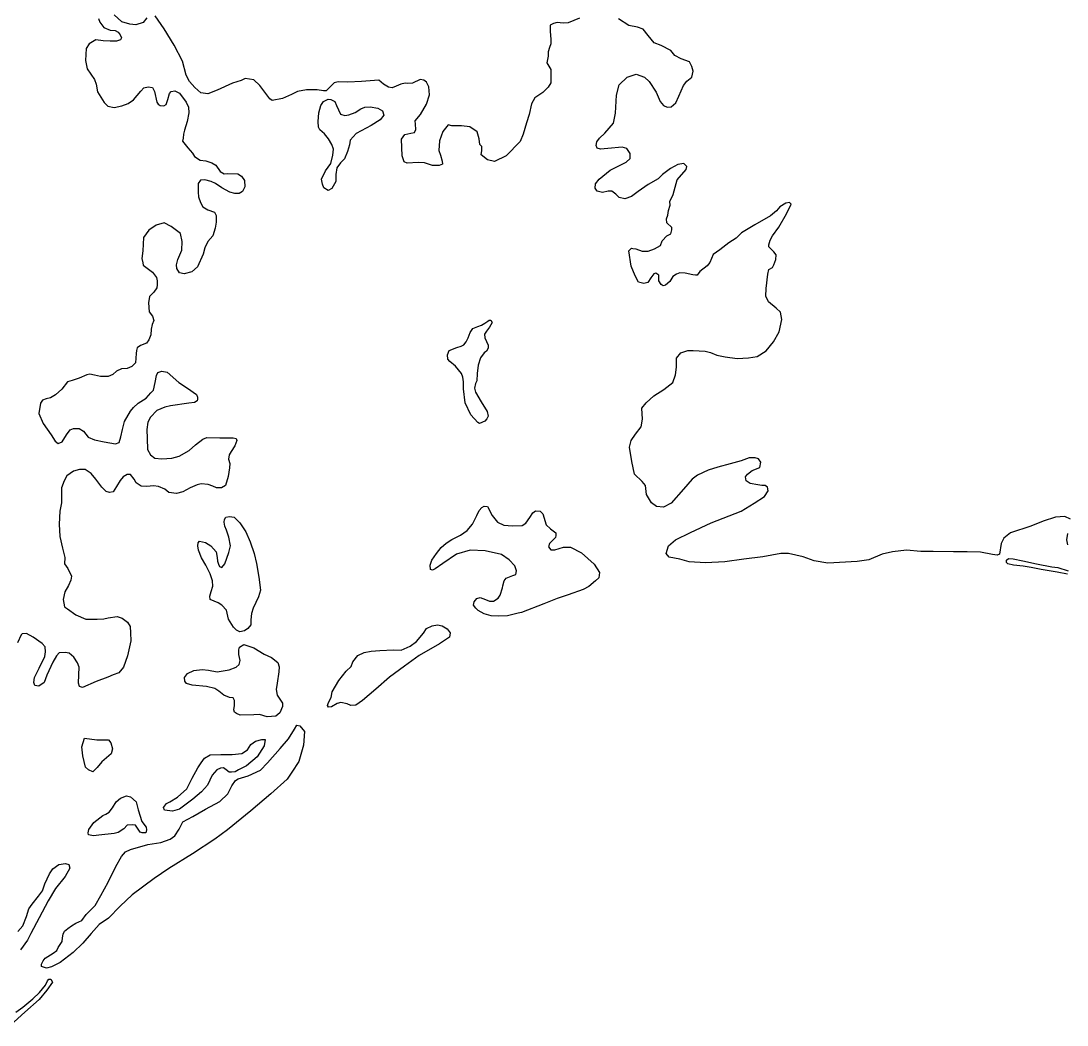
# Model space of a CAD drawing. Header units: inches. Extents: x 288635 to 1232953, y 676945 to 1655780.
# Drawn here: x 576792 to 611529, y 696901 to 730248 of the extents above; entities that cross this region are included whole.
import ezdxf

# ---------------------------------------------------------------- set-up
doc = ezdxf.new("R2010")
doc.units = ezdxf.units.IN
doc.header["$MEASUREMENT"] = 0

msp = doc.modelspace()

# ---------------------------------------------------------------- linework, layer by layer
at = {"color": 1}
for points in [[(579370.7615, 730331.6651), (579411.4016, 730204.6648), (579543.4818, 730031.9445), (579756.8422, 729940.5043), (579924.4826, 729930.3443), (580015.9228, 729879.5442), (580087.0429, 729783.024), (580132.763, 729681.4238), (580097.2029, 729625.5437), (579970.2027, 729579.8236), (579751.7622, 729574.7436), (579523.1618, 729589.9836), (579279.3213, 729620.4637), (579062.7435, 729492.1087), (578956.0633, 729329.5484), (578930.6633, 728933.3076), (578991.6234, 728658.9871), (579230.3839, 728303.3864), (579291.344, 728150.9861), (579337.0641, 727891.9055), (579555.5045, 727536.3048), (579682.5048, 727414.3846), (579890.7852, 727368.6645), (580144.7857, 727429.6246), (580347.9861, 727505.8248), (580525.7865, 727627.745), (580769.6269, 727917.3056), (580871.2271, 728023.9858), (581013.4674, 728054.4659), (581160.7877, 728039.2258), (581231.9079, 727902.0656), (581303.028, 727551.5449), (581343.6681, 727480.4247), (581419.8682, 727434.7046), (581536.7085, 727429.6246), (581612.9086, 727470.2647), (581668.7887, 727637.905), (581729.7489, 727841.1054), (581785.629, 727907.1456), (581902.4692, 727927.4656), (582054.8695, 727851.2655), (582278.39, 727551.5449), (582354.5901, 727388.9845), (582369.8301, 727195.9441), (582313.95, 726911.4636), (582227.5899, 726616.823), (582192.0298, 726484.7427), (582181.8698, 726357.7425), (582156.4697, 726256.1423), (582329.1901, 726032.6218), (582486.6704, 725859.9015), (582557.7905, 725743.0612), (582745.7509, 725626.221), (582933.7113, 725605.901), (583131.8317, 725539.8608), (583263.9119, 725453.5007), (583406.1522, 725245.2202), (583538.2325, 725169.0201), (583655.0727, 725179.1801), (583990.3534, 725174.1001), (584117.3536, 725097.8999), (584213.8738, 724945.4996), (584229.1139, 724742.2992), (584147.8337, 724584.8189), (584036.0735, 724518.7788), (583898.9132, 724518.7788), (583726.1929, 724559.4189), (583467.1123, 724701.6592), (583248.6719, 724843.8994), (583106.4316, 724920.0996), (582898.1512, 724970.8997), (582750.8309, 724955.6597), (582679.7108, 724848.9795), (582674.6307, 724564.4989), (582689.8708, 724401.9386), (582755.9109, 724213.9782), (582832.1111, 724071.7379), (582994.6714, 723970.1377), (583218.1918, 723893.9375), (583274.0719, 723782.1773), (583279.152, 723563.7369), (583243.5919, 723370.6965), (583162.3117, 723106.536), (582994.6714, 722918.5756), (582893.0712, 722715.3752), (582842.2711, 722502.0148), (582659.3907, 722080.3739), (582471.4303, 721912.7336), (582217.4298, 721851.7735), (582059.9495, 721882.2535), (581973.5893, 722024.4938), (581958.3493, 722146.414), (581998.9894, 722329.2944), (582136.1497, 722639.175), (582141.2297, 722923.6556), (582085.3496, 723192.8961), (581785.629, 723416.4166), (581551.9485, 723538.3368), (581277.628, 723467.2167), (581033.7875, 723299.5764), (580861.0671, 723050.6559), (580835.6671, 722608.695), (580810.267, 722359.7745), (580840.7471, 722217.5342), (580853.9049, 722135.7424), (581160.7877, 721902.5736), (581292.868, 721724.7732), (581318.268, 721613.013), (581318.268, 721486.0127), (581308.108, 721384.4125), (581201.4278, 721237.0922), (581064.2675, 721099.932), (581023.6274, 720886.5715), (581054.1075, 720581.7709), (581160.7877, 720439.5306), (581206.5078, 720302.3704), (581150.6277, 720165.2101), (581115.0676, 720012.8098), (581104.9076, 719824.8494), (581038.8675, 719652.1291), (580962.6673, 719545.4488), (580759.4669, 719464.1687), (580652.7867, 719393.0485), (580632.4667, 719306.6884), (580622.3066, 719205.0882), (580591.8266, 718895.2075), (580480.0664, 718768.2073), (580322.586, 718702.1672), (580129.5457, 718692.0071), (579966.9853, 718615.807), (579839.9851, 718509.1268), (579692.6648, 718438.0066), (579433.5843, 718443.0866), (579235.4639, 718483.7267), (579083.0636, 718519.2868), (578976.3834, 718493.8867), (578722.3828, 718382.1265), (578498.8624, 718305.9264), (578336.3021, 718265.2863), (578153.4217, 718021.4458), (577934.9813, 717833.4854), (577777.501, 717731.8852), (577630.1807, 717696.3251), (577508.2604, 717650.6051), (577442.2203, 717559.1649), (577386.3402, 717213.7242), (577533.6605, 716883.5235), (577792.741, 716507.6028), (577924.8212, 716289.1623), (578031.5015, 716212.9622), (578158.5017, 716273.9223), (578305.822, 716502.5228), (578427.7423, 716665.0831), (578539.5025, 716715.8832), (578727.4629, 716715.8832), (578869.7031, 716624.443), (579028.0301, 716422.2833), (579231.2305, 716341.0031), (579551.2712, 716269.883), (579937.3519, 716208.9229), (580054.1922, 716249.5629), (580104.9923, 716437.5233), (580165.9524, 716681.3638), (580226.9125, 716940.4443), (580435.1929, 717285.885), (580526.6331, 717407.8053), (580684.1134, 717555.1256), (580953.354, 717717.6859), (581105.7543, 717895.4862), (581197.1945, 717986.9264), (581253.0746, 718240.9269), (581298.7947, 718474.6074), (581339.4347, 718576.2076), (581471.515, 718621.9277), (581644.2354, 718581.2876), (582035.3961, 718240.9269), (582325.1073, 718050.5453), (582619.5973, 717839.6061), (582660.2374, 717758.326), (582660.2374, 717692.2858), (582639.9173, 717631.3257), (582558.6372, 717580.5256), (582370.6768, 717555.1256), (581761.0756, 717463.6854), (581568.0352, 717417.9653), (581303.8747, 717306.2051), (581090.5142, 717092.8446), (581004.1541, 716920.1243), (580973.674, 716681.3638), (580983.834, 716381.6432), (580993.9941, 716020.9625), (581090.5142, 715843.1621), (581242.9146, 715726.3219), (581471.515, 715706.0019), (581801.7157, 715726.3219), (582050.6362, 715797.442), (582375.7568, 715985.4024), (582589.1172, 716173.3628), (582832.9577, 716361.3232), (582959.958, 716417.2033), (583396.8389, 716407.0433), (583843.8798, 716401.9633), (583940.3999, 716376.5632), (583960.72, 716310.5231), (583899.7599, 716132.7227), (583767.6796, 715944.7623), (583701.6395, 715843.1621), (583681.3194, 715690.7618), (583727.0395, 715548.5215), (583716.8795, 715401.2013), (583676.2394, 715116.7207), (583589.8792, 714817.0001), (583452.719, 714740.7999), (583290.1586, 714745.8799), (583163.1584, 714801.7601), (583010.7581, 714852.5602), (582771.9976, 714877.9602), (582639.9173, 714847.4801), (582406.2369, 714745.8799), (582172.5564, 714608.7197), (581954.116, 714557.9196), (581700.1155, 714588.3996), (581568.0352, 714695.0798), (581359.7548, 714786.52), (581192.1144, 714806.8401), (580973.674, 714791.6), (580785.7136, 714801.7601), (580612.9933, 714913.5203), (580546.9532, 715030.3605), (580425.0329, 715187.8408), (580323.4327, 715182.7608), (580191.3524, 715106.5607), (580089.7522, 714984.6404), (579967.832, 714781.44), (579850.9918, 714608.7197), (579729.0715, 714588.3996), (579622.3913, 714623.9597), (579480.151, 714766.2), (579282.0306, 715030.3605), (579129.6303, 715223.4009), (578920.5032, 715349.3605), (578737.6229, 715354.4405), (578539.5025, 715293.4803), (578321.062, 715141.08), (578229.6219, 714978.5197), (578138.1817, 714739.7592), (578143.2617, 714246.9982), (578080.2272, 713967.58), (578064.9872, 713540.8592), (578085.3072, 713124.2984), (578176.7474, 712738.2176), (578247.8676, 712428.337), (578242.7876, 712220.0566), (578349.4678, 712062.5762), (578466.308, 711813.6557), (578451.068, 711671.4155), (578369.7878, 711493.6151), (578252.9476, 711285.3347), (578191.9874, 711031.3342), (578237.7075, 710792.5737), (578339.3077, 710726.5336), (578613.6283, 710523.3332), (578943.829, 710376.0129), (579319.7497, 710376.0129), (579543.2702, 710391.2529), (579685.5104, 710426.813), (579985.231, 710467.453), (580157.9514, 710411.5729), (580325.5917, 710279.4927), (580417.0319, 710132.1724), (580432.2719, 709928.972), (580442.432, 709659.7314), (580335.7517, 709161.8904), (580193.5115, 708785.9697), (580046.1912, 708603.0893), (579858.2308, 708526.8892), (579680.4304, 708455.769), (579289.2696, 708313.5287), (578837.1487, 708110.3283), (578740.6285, 708140.8084), (578699.9885, 708252.5686), (578715.2285, 708531.9692), (578730.4685, 708785.9697), (578669.5084, 708928.21), (578547.5882, 709116.1703), (578390.1078, 709248.2506), (578263.1076, 709273.6507), (578064.9872, 709258.4106), (577968.467, 709166.9704), (577846.5468, 708948.53), (577648.4264, 708516.7291), (577562.0662, 708277.9687), (577389.3458, 708161.1284), (577257.2656, 708176.3685), (577221.7055, 708283.0487), (577242.0255, 708440.529), (577394.4259, 708750.4096), (577582.3862, 709136.4904), (577612.8663, 709299.0507), (577592.5463, 709466.691), (577501.1061, 709573.3713), (577196.3055, 709781.6517), (576972.785, 709908.6519), (576828.4628, 709890.9316), (576794.9847, 709862.9318), (576673.0644, 709593.6913)], [(580970.8907, 730356.0555), (580854.0505, 730193.4951), (580605.13, 730117.295), (580412.0896, 730142.695), (580147.9291, 730218.8952), (579883.7686, 730447.4956)], [(595338.9474, 730342.9008), (594968.1067, 730185.4205), (594795.3863, 730175.2605), (594602.3459, 730195.5805), (594480.4257, 730165.1005), (594368.6655, 730104.1404), (594368.6655, 729911.1), (594383.9055, 729631.6994), (594383.9055, 729484.3791), (594343.2654, 729367.5389), (594302.6253, 729225.2986), (594297.5453, 729077.9783), (594256.9053, 728859.5379), (594383.9055, 728630.9374), (594383.9055, 728188.9765), (594297.5453, 728046.7362), (594124.825, 727868.9359), (593952.1046, 727757.1757), (593850.5044, 727696.2155), (593743.8242, 727493.0151), (593662.5441, 727137.4144), (593579.476, 726861.0085), (593472.7957, 726490.1677), (593366.1155, 726246.3272), (592903.8346, 725763.7263), (592517.7538, 725580.8459), (592278.9934, 725636.726), (592070.7129, 725804.3664), (592101.193, 725941.5266), (592096.113, 726073.6069), (592024.9928, 726144.727), (592009.7528, 726337.7674), (591938.6327, 726561.2879), (591699.8722, 726734.0082), (591425.5517, 726764.4883), (591100.431, 726759.4083), (590973.4307, 726800.0483), (590805.7904, 726576.5279), (590688.9502, 726266.6473), (590663.5501, 725941.5266), (590719.4302, 725794.2063), (590780.3904, 725585.9259), (590790.5504, 725489.4057), (590683.8702, 725448.7656), (590460.3497, 725448.7656), (590196.1892, 725540.2058), (589977.7488, 725550.3658), (589622.148, 725524.9658), (589520.5478, 725570.6859), (589449.4277, 725768.8063), (589429.1077, 726317.4474), (589535.7879, 726480.0077), (589738.9883, 726515.5678), (589855.8285, 726546.0478), (589906.6286, 726642.568), (589891.3886, 726815.2884), (589881.2286, 726927.0486), (590059.0289, 727145.489), (590262.2293, 727485.8497), (590363.8295, 727790.6503), (590340.2174, 728061.9763), (590264.0173, 728214.3766), (590172.5771, 728285.4967), (590050.6568, 728300.7367), (589796.6563, 728183.8965), (589623.936, 728168.6565), (589552.8158, 728183.8965), (589410.5756, 728143.2564), (589248.0152, 728077.2163), (589115.935, 728031.4962), (588999.0947, 728051.8162), (588826.3744, 728143.2564), (588673.9741, 728285.4967), (588098.145, 728237.6912), (587651.1041, 728217.3712), (587331.0635, 728222.4512), (587193.9032, 728191.9711), (586924.6626, 727922.7306), (586833.2225, 727922.7306), (586624.942, 727963.3707), (586269.3413, 727963.3707), (585979.7808, 727907.4906), (585781.6604, 727805.8904), (585481.9398, 727668.7301), (585131.4191, 727607.77), (585060.2989, 727663.6501), (584725.0182, 728105.611), (584526.8979, 728293.5713), (584237.3373, 728334.2114), (584110.337, 728273.2513), (583820.7764, 728176.7311), (583312.7754, 727953.2107), (582997.8148, 727831.2904), (582764.1343, 727861.7705), (582560.9339, 728034.4908), (582388.2136, 728232.6112), (582276.4534, 728445.9716), (582159.6131, 728908.2526), (581885.2926, 729446.7336), (581544.9319, 729980.1347), (581250.2913, 730417.0156)], [(611645.7957, 713705.113), (611452.7553, 713791.4731), (611147.9547, 713771.1531), (610736.4739, 713633.9928), (610324.9931, 713471.4325), (609649.3517, 713242.832), (609430.9113, 713070.1117), (609339.4711, 712897.3913), (609288.671, 712541.7906), (609202.3108, 712511.3106), (609054.9905, 712526.5506), (608653.6697, 712602.7508), (608206.6288, 712617.9908), (607754.5079, 712612.9108), (607084.8555, 712625.0593), (606672.0001, 712626.1188), (606199.5592, 712676.9189), (605727.1182, 712621.0388), (605386.7575, 712539.7586), (604944.7966, 712356.8783), (604553.6359, 712290.8381), (603583.3539, 712240.038), (603134.1258, 712318.5312), (602770.0584, 712445.5315), (602283.2241, 712564.0651), (602029.2236, 712564.0651), (601720.1896, 712509.0316), (601423.8557, 712449.7648), (600794.4283, 712377.1983), (600169.5871, 712280.6781), (599519.3458, 712250.1981), (598985.9447, 712280.6781), (598665.9041, 712372.1183), (598315.3834, 712438.1584), (598213.7832, 712560.0787), (598289.9833, 712819.1592), (598523.6638, 713017.2796), (599021.5048, 713256.0401), (599712.3862, 713581.1607), (600712.6543, 713969.5345), (601135.9885, 714227.7684), (601483.1225, 714456.3689), (601601.6561, 714642.6359), (601580.4894, 714765.4028), (601504.2892, 714820.4362), (601393.8695, 714815.6032), (601261.7893, 714841.0032), (601002.7088, 714886.7233), (600875.7085, 714973.0835), (600850.3085, 715105.1638), (600921.4286, 715196.6039), (601073.8289, 715313.4442), (601326.4889, 715421.5708), (601364.5889, 715599.3711), (601284.1554, 715700.9713), (601174.0885, 715734.8381), (600970.8881, 715739.0714), (600704.8932, 715640.4698), (600345.0591, 715539.928), (599937.6, 715428.8027), (599614.8076, 715328.2609), (599260.2653, 715158.9272), (599085.6399, 715026.6353), (598789.306, 714698.5513), (598387.1385, 714238.1754), (598127.8463, 714105.8834), (597895.0125, 714127.0501), (597730.9705, 714243.467), (597566.9286, 714518.6343), (597535.1785, 714814.9682), (597424.0533, 714957.8435), (597170.0528, 715195.9689), (597074.8026, 715619.3031), (597000.7191, 716095.5541), (597058.9275, 716312.5128), (597201.8028, 716529.4716), (597387.0115, 716767.5971), (597429.3449, 717021.5976), (597408.1782, 717386.7233), (597556.3452, 717561.3487), (597805.054, 717799.4741), (598138.4297, 718005.8496), (598434.7636, 718243.975), (598530.0138, 718492.6839), (598561.7639, 718751.9761), (598561.7639, 719048.31), (598704.6392, 719222.9353), (598937.473, 719307.6022), (599112.0983, 719302.3105), (599508.9741, 719286.4355), (599688.8911, 719238.8104), (599900.5582, 719148.8518), (600181.0171, 719090.6434), (600577.8929, 719043.0183), (600948.3103, 719058.8933), (601234.0609, 719101.2268), (601540.9782, 719291.7271), (601783.1818, 719590.7916), (601971.1421, 719926.0722), (602052.4223, 720332.473), (602011.7822, 720571.2335), (601874.6219, 720708.3938), (601615.5414, 720921.7542), (601529.1813, 721109.7146), (601539.3413, 721358.6351), (601595.2214, 721841.2361), (601625.7014, 721988.5564), (601742.5417, 722054.5965), (601793.3418, 722151.1167), (601854.3019, 722323.837), (601869.5419, 722481.3173), (601788.2618, 722577.8375), (601625.7014, 722750.5579), (601620.6214, 722816.598), (601666.3415, 722963.9183), (601747.6217, 723106.1586), (601960.9821, 723395.7192), (602213.1257, 723842.9917), (602365.526, 724157.9523), (602309.6459, 724218.9125), (602187.7257, 724193.5124), (601994.6853, 724071.5922), (601882.9251, 723944.5919), (601679.7246, 723771.8716), (601161.5636, 723477.231), (600714.5227, 723213.0705), (600536.7224, 723035.2701), (600294.7388, 722877.5581), (599995.0182, 722643.8777), (599776.5778, 722486.3974), (599664.8175, 722227.3168), (599583.5374, 722115.5566), (599329.5369, 721927.5962), (599248.2567, 721805.676), (599187.2966, 721805.676), (599106.0164, 721820.916), (598852.0159, 721876.7961), (598669.1355, 721881.8761), (598557.3753, 721841.2361), (598435.4551, 721759.9559), (598333.8549, 721592.3156), (598191.6146, 721475.4753), (598115.4144, 721450.0753), (598049.3743, 721495.7954), (597973.1741, 721612.6356), (597968.0941, 721800.596), (597876.654, 721866.6361), (597810.6138, 721846.3161), (597709.0136, 721714.2358), (597607.4134, 721561.8355), (597475.3331, 721526.2754), (597302.6128, 721577.0755), (597185.7726, 721785.356), (597058.7723, 722105.3966), (596982.5722, 722613.3976), (597063.8523, 722699.7578), (597109.5724, 722694.6778), (597211.1726, 722684.5178), (597419.453, 722598.1576), (597622.6534, 722598.1576), (597830.9339, 722684.5178), (598034.1343, 722791.198), (598079.8544, 722943.5983), (598237.3347, 723111.2386), (598369.4149, 723172.1987), (598404.975, 723314.439), (598410.055, 723390.6392), (598237.3347, 723548.1195), (598227.1747, 723675.1197), (598267.8147, 723802.12), (598298.2948, 723949.4403), (598349.0949, 724132.3206), (598338.9349, 724249.1609), (598450.6951, 724487.9214), (598582.7754, 724975.6023), (598880.639, 725311.1147), (598900.9591, 725417.7949), (598804.4389, 725509.2351), (598603.0954, 725478.5233), (598364.3349, 725351.5231), (598100.1744, 725148.3227), (597947.7741, 725006.0824), (597617.5734, 724813.042), (597287.3728, 724584.4416), (597063.8523, 724416.8012), (596840.3319, 724335.5211), (596652.3715, 724386.3212), (596540.6113, 724493.0014), (596408.531, 724599.6816), (596286.6108, 724594.6016), (596098.6504, 724548.8815), (595920.85, 724594.6016), (595854.8099, 724696.2018), (595875.1299, 724838.4421), (595997.0502, 724995.9224), (596357.7309, 725295.643), (596891.132, 725559.8035), (597018.1322, 725676.6437), (597018.1322, 725844.2841), (596911.452, 726011.9244), (596759.0517, 726052.5645), (596281.5308, 726017.0044), (596037.6903, 725986.5244), (595925.93, 726027.1644), (595890.37, 726108.4446), (595915.77, 726235.4449), (596007.2102, 726352.2851), (596179.9306, 726519.9254), (596464.4111, 726850.1261), (596530.4513, 727185.4068), (596566.0113, 727784.848), (596652.3715, 728130.2886), (596921.612, 728384.2892), (597216.2526, 728480.8093), (597495.6532, 728379.2091), (597648.0535, 728242.0489), (597886.814, 727886.4482), (598018.8942, 727576.5675), (598130.6545, 727439.4073), (598250.7178, 727383.7588), (598377.718, 727393.9188), (598540.2784, 727531.0791), (598641.8786, 727749.5195), (598794.2789, 728100.0402), (598906.0391, 728242.2805), (599073.6794, 728384.5208), (599114.3195, 728582.6412), (599073.6794, 728735.0415), (598992.3993, 728887.4418), (598712.9987, 728994.122), (598504.7183, 729100.8022), (598372.638, 729268.4426), (598047.5174, 729431.0029), (597813.8369, 729522.4431), (597615.7165, 729766.2836), (597458.2362, 729979.644), (597270.2758, 730045.6841), (596979.7907, 730093.9803), (596629.27, 730317.5008)], [(611559.4355, 712846.5912), (611523.8755, 713014.2316), (611554.3555, 713222.512)], [(611539.1155, 711871.2293), (611198.7548, 711937.2694), (610670.4338, 712033.7896), (610335.1531, 712099.8298), (610070.9926, 712140.4698), (609750.9519, 712170.9499), (609562.9915, 712216.67), (609512.1914, 712262.3901), (609512.1914, 712343.6702), (609588.3916, 712394.4703), (609740.7919, 712389.3903), (610060.8325, 712323.3502), (610518.0335, 712221.75), (611026.0345, 712115.0698), (611224.1549, 712094.7497), (611569.5956, 711988.0695)], [(576690.4073, 700012.4785), (576858.0476, 700200.4389), (576979.9679, 700505.2395), (577051.088, 700759.24), (577167.9283, 700911.6403), (577376.2087, 701180.8809), (577513.369, 701353.6012), (577589.5691, 701587.2817), (577739.6798, 701928.7351), (577851.44, 702086.2155), (578054.6404, 702228.4557), (578273.0808, 702264.0158), (578379.7611, 702233.5358), (578420.4011, 702116.6955), (578257.8408, 701837.295), (577945.1698, 701439.9614), (577701.3293, 701028.4806), (577396.5287, 700459.5194), (577122.2082, 699946.4384), (577005.3679, 699722.9179), (576776.016, 699403.2935)], [(576621.6542, 697332.596), (576855.3347, 697500.2363), (577185.5353, 697774.5568), (577403.9758, 697987.9173), (577612.2562, 698231.7577), (577678.2963, 698368.918), (577718.9364, 698424.7981), (577784.9765, 698424.7981), (577835.7766, 698323.1979), (577647.8163, 698064.1174), (577398.8958, 697749.1568), (576916.2948, 697327.5159), (576443.8539, 696900.7951)]]:
    msp.add_lwpolyline(points, dxfattribs=at)
for points in [[(587400.0396, 727156.6814), (587542.2799, 727110.9613), (587679.4402, 727126.2013), (587887.7206, 727212.5615), (588080.761, 727329.4017), (588212.8413, 727380.2018), (588390.6416, 727400.5218), (588644.6421, 727354.8018), (588797.0424, 727263.3616), (588837.6825, 727121.1213), (588715.7623, 726963.641), (588426.2017, 726775.6806), (587918.2007, 726506.4401), (587725.1603, 726293.0796), (587699.7602, 726130.5193), (587638.8001, 725906.9989), (587537.1999, 725673.3184), (587400.0396, 725536.1581), (587283.1994, 725368.5178), (587247.6393, 725150.0773), (587247.6393, 724916.3969), (587120.6391, 724677.6364), (586993.6388, 724621.7563), (586846.3185, 724703.0364), (586800.5984, 724824.9567), (586770.1184, 724992.597), (586907.2786, 725266.9176), (587085.079, 725515.8381), (587151.1191, 725790.1586), (587166.3592, 725988.279), (587110.479, 726140.6793), (587008.8788, 726328.6397), (586871.7186, 726496.28), (586714.2383, 726628.3603), (586668.5182, 726724.8805), (586663.4382, 726912.8409), (586678.6782, 727197.3214), (586749.7983, 727441.1619), (586841.2385, 727568.1622), (586988.5588, 727644.3623), (587085.079, 727634.2023), (587217.1593, 727568.1622), (587267.9594, 727441.1619), (587400.0396, 727156.6814)], [(592191.4483, 716954.8244), (592018.7279, 716883.7043), (591967.9278, 716914.1843), (591729.1673, 717168.1848), (591541.207, 717564.4256), (591490.4069, 718031.7866), (591485.3269, 718260.387), (591465.0068, 718422.9474), (591419.2867, 718539.7876), (591221.1663, 718778.5481), (591033.2059, 718936.0284), (590967.1658, 719017.3085), (590951.9258, 719164.6288), (591012.8859, 719301.7891), (591266.8864, 719398.3093), (591414.2067, 719449.1094), (591495.4869, 719494.8295), (591576.767, 719591.3497), (591642.8072, 719723.43), (591708.8473, 719896.1503), (591795.2075, 720033.3106), (591962.8478, 720099.3507), (592079.688, 720145.0708), (592196.5283, 720206.0309), (592293.0485, 720277.1511), (592338.7686, 720312.7111), (592399.7287, 720312.7111), (592435.2888, 720236.511), (592348.9286, 720079.0307), (592247.3284, 719941.8704), (592186.3683, 719845.3502), (592191.4483, 719723.43), (592303.2085, 719484.6695), (592303.2085, 719377.9893), (592252.4084, 719276.3891), (592171.1282, 719230.669), (592049.208, 719063.0286), (591973.0078, 718814.1081), (591942.5278, 718539.7876), (591927.2877, 718301.0271), (591886.6477, 718204.5069), (591856.1676, 718057.1866), (591881.5676, 717914.9463), (592069.528, 717599.9857), (592277.8084, 717279.9451), (592308.2885, 717127.5448), (592267.6484, 717031.0246), (592191.4483, 716954.8244)], [(592821.2183, 713503.4297), (593110.7789, 713478.0297), (593435.8995, 713493.2697), (593557.8198, 713564.3898), (593694.9801, 713757.4302), (593791.5002, 713914.9105), (593872.7804, 713980.9507), (594035.3407, 713970.7906), (594121.7009, 713874.2704), (594233.4611, 713518.6697), (594375.7014, 713381.5095), (594548.4218, 713244.3492), (594548.4218, 713163.069), (594543.3418, 713097.0289), (594340.1413, 712888.7485), (594304.5813, 712787.1483), (594385.8614, 712685.5481), (594523.0217, 712680.4681), (594802.4223, 712776.9882), (595036.1027, 712776.9882), (595401.8635, 712578.8679), (595823.5043, 712202.9471), (596001.3047, 711933.7066), (595975.9046, 711755.9062), (595874.3044, 711654.306), (595645.704, 711461.2656), (595457.7436, 711369.8254), (594964.9826, 711186.9451), (594599.2219, 711065.0248), (594152.181, 710887.2245), (593415.5795, 710597.6639), (593299.329, 710575.5667), (592943.1386, 710496.0637), (592658.658, 710475.7436), (592409.7375, 710496.0637), (592170.977, 710557.0238), (591977.9366, 710663.704), (591901.7365, 710744.9842), (591820.4563, 710846.5844), (591840.7763, 710958.3446), (591932.2165, 711070.1048), (592043.9768, 711095.5049), (592216.6971, 711029.4648), (592353.8574, 710973.5846), (592485.9376, 710983.7447), (592643.418, 711075.1848), (592709.4581, 711181.8651), (592779.9789, 711423.1085), (592795.8183, 711491.7457), (592841.5383, 711659.386), (592902.4985, 711740.6662), (593120.9389, 711827.0263), (593222.5391, 711862.5864), (593247.9392, 711989.5867), (593192.059, 712152.147), (593004.0987, 712355.3474), (592745.0182, 712528.0678), (592211.6171, 712655.068), (591703.6161, 712670.308), (591256.5752, 712538.2278), (590799.3743, 712233.4272), (590550.4538, 712050.5468), (590459.0136, 712009.9067), (590387.8934, 712030.2268), (590382.8134, 712172.467), (590433.6135, 712335.0274), (590591.0938, 712558.5478), (590743.4942, 712761.7482), (590916.2145, 712909.0685), (591099.0949, 713025.9087), (591388.6554, 713168.149), (591607.0959, 713320.5493), (591784.8962, 713533.9098), (591932.2165, 713818.3903), (592008.4167, 713991.1107), (592099.8569, 714092.7109), (592176.057, 714128.271), (592287.8172, 714118.1109), (592440.2175, 713823.4703), (592612.9379, 713599.9499), (592821.2183, 713503.4297)], [(584609.6777, 712224.8397), (584696.0379, 711772.7188), (584741.7579, 711340.9179), (584675.7178, 711122.4775), (584594.4377, 710934.5171), (584502.9975, 710746.5567), (584452.1974, 710568.7564), (584421.7173, 710360.476), (584421.7173, 710187.7556), (584325.1971, 710075.9954), (584213.4369, 709994.7152), (584061.0366, 709959.1551), (583949.2764, 710020.1153), (583847.6762, 710111.5555), (583680.0358, 710380.796), (583613.9957, 710675.4366), (583461.5954, 710848.1569), (583339.6751, 710919.2771), (583080.5946, 711036.1173), (583060.2746, 711147.8775), (583105.9947, 711295.1978), (583161.8748, 711478.0782), (583151.7148, 711655.8785), (583070.4346, 711884.479), (582928.1943, 712174.0396), (582785.954, 712412.8001), (582684.3538, 712676.9606), (582664.0338, 712819.2009), (582674.1938, 712915.7211), (582719.9139, 712971.6012), (582923.1143, 712930.9611), (583100.9147, 712814.1209), (583273.635, 712621.0805), (583309.1951, 712433.1201), (583319.3551, 712306.1198), (583349.8352, 712204.5196), (583385.3952, 712133.3995), (583461.5954, 712097.8394), (583558.1156, 712219.7597), (583700.3559, 712595.6804), (583756.236, 712814.1209), (583700.3559, 713103.6814), (583619.0757, 713332.2819), (583563.1956, 713474.5222), (583542.8756, 713601.5224), (583547.9556, 713692.9626), (583593.6757, 713764.0828), (583715.5959, 713789.4828), (583867.9962, 713764.0828), (584061.0366, 713581.2024), (584259.157, 713286.5618), (584401.3973, 712946.2011), (584533.4775, 712560.1203), (584609.6777, 712224.8397)], [(590687.614, 709556.2618), (590017.0527, 709170.181), (589529.3717, 708824.7403), (589026.4507, 708453.8996), (588579.4098, 708057.6588), (588132.3689, 707676.658), (587913.9285, 707529.3378), (587746.2882, 707509.0177), (587619.2879, 707569.9778), (587411.0075, 707610.6179), (587289.0872, 707575.0578), (587106.2069, 707468.3776), (586999.5267, 707453.1376), (586974.1266, 707509.0177), (587009.6867, 707610.6179), (587096.0469, 707778.2583), (587131.6069, 707971.2986), (587344.9674, 708347.2194), (587588.8078, 708657.1), (587761.5282, 708809.5003), (587807.2483, 708966.9806), (587979.9686, 709170.181), (588188.249, 709271.7812), (588416.8495, 709322.5813), (588711.4901, 709342.9014), (589158.531, 709358.1414), (589412.5315, 709353.0614), (589717.3321, 709480.0617), (589925.6125, 709642.622), (590164.373, 709911.8625), (590260.8932, 710069.3428), (590443.7736, 710160.783), (590626.6539, 710196.3431), (590784.1342, 710155.703), (590946.6946, 710059.1828), (591043.2148, 709922.0225), (591027.9747, 709779.7823), (590687.614, 709556.2618)], [(585363.7634, 708799.3403), (585353.6034, 708626.6199), (585297.7233, 708255.7792), (585262.1632, 708047.4988), (585302.8033, 707859.5384), (585475.5236, 707590.2979), (585480.6036, 707478.5377), (585384.0834, 707275.3372), (585257.0832, 707158.497), (584967.5226, 707138.177), (584708.4421, 707214.3771), (584525.5617, 707209.2971), (584068.3608, 707194.0571), (583946.4406, 707249.9372), (583880.4004, 707295.6573), (583860.0804, 707371.8574), (583880.4004, 707509.0177), (583880.4004, 707681.7381), (583839.7603, 707768.0982), (583717.8401, 707783.3383), (583529.8797, 707854.4584), (583362.2394, 707991.6187), (583230.1591, 708072.8988), (582950.7586, 708144.019), (582473.2376, 708189.7391), (582290.3572, 708240.5392), (582239.5571, 708321.8193), (582224.3171, 708443.7396), (582320.8373, 708575.8198), (582529.1177, 708677.42), (582808.5183, 708712.9801), (583021.8787, 708682.5001), (583312.647, 708627.981), (583707.6801, 708697.7401), (583941.3605, 708784.1003), (584042.9608, 708875.5404), (584073.4408, 709007.6207), (584027.7207, 709210.8211), (584032.8007, 709358.1414), (584053.1208, 709454.6616), (584195.3611, 709535.9418), (584530.6417, 709424.1815), (584871.0024, 709215.9011), (585114.8429, 709109.2209), (585318.0433, 708946.6606), (585363.7634, 708799.3403)], [(577810.2455, 698833.3933), (577642.6052, 698787.6732), (577469.8848, 698848.6333), (577469.8848, 698924.8335), (577525.7649, 699036.5937), (577591.805, 699128.0339), (577861.0456, 699285.5142), (577988.0458, 699382.0344), (578033.7659, 699473.4746), (578160.7662, 699676.675), (578176.0062, 699803.6752), (578191.2462, 699915.4355), (578236.9663, 700017.0357), (578348.7266, 700113.5559), (578470.6468, 700194.836), (578612.8871, 700281.1962), (578811.0075, 700377.7164), (578958.3278, 700570.7568), (579258.0484, 700875.5574), (579446.0088, 701205.758), (579689.8492, 701647.7189), (579943.8498, 702165.88), (580136.8901, 702501.1606), (580263.8904, 702658.6409), (580431.5307, 702729.7611), (581005.5719, 702902.4814), (581432.2927, 702963.4416), (581747.2534, 703075.2018), (581899.6537, 703186.962), (582041.8939, 703410.4824), (582163.8142, 703654.3229), (582499.0949, 703827.0433), (582925.8157, 704070.8838), (583398.2567, 704329.9643), (583657.3372, 704583.9648), (583794.4975, 704848.1253), (583916.4177, 705020.8457), (584007.8579, 705076.7258), (584332.9785, 705183.406), (584749.5394, 705366.2864), (584983.2198, 705610.1268), (585394.7007, 706087.6478), (585679.1812, 706407.6884), (585872.2216, 706732.8091), (585953.5018, 706859.8093), (586055.102, 706839.4893), (586202.4223, 706646.4489), (586177.0222, 706194.328), (586014.4619, 705655.8469), (585785.8614, 705305.3262), (585633.4611, 705071.6458), (585094.9801, 704583.9648), (584429.4987, 704020.0837), (583647.1772, 703380.0024), (583225.5363, 703070.1218), (582483.8548, 702592.6008), (581701.5333, 702104.9198), (581213.8523, 701764.5592), (580482.3308, 701226.0781), (580086.09, 700845.0773), (579705.0893, 700453.9165), (579385.0486, 700245.6361), (579120.8881, 699940.8355), (578846.5676, 699615.7149), (578531.6069, 699310.9142), (578089.646, 698975.6336), (577810.2455, 698833.3933)], [(578902.4477, 706428.0085), (579313.9285, 706377.2084), (579694.9293, 706377.2084), (579781.2894, 706270.5282), (579837.1695, 706077.4878), (579791.4494, 705904.7674), (579481.5688, 705645.6869), (579319.0085, 705457.7265), (579181.8482, 705315.4863), (579034.5279, 705376.4464), (578932.9277, 705467.8866), (578846.5676, 705843.8073), (578811.0075, 706143.5279), (578902.4477, 706428.0085)], [(584287.2584, 705508.5266), (584012.9379, 705376.4464), (583901.1777, 705315.4863), (583784.3374, 705295.1662), (583703.0573, 705300.2462), (583611.6171, 705381.5264), (583515.0969, 705442.4865), (583423.6567, 705437.4065), (583301.7365, 705376.4464), (583144.2562, 705203.726), (582981.6958, 704863.3654), (582783.5754, 704650.0049), (582504.1749, 704401.0844), (582057.134, 704070.8838), (581828.5335, 704009.9236), (581554.213, 704040.4037), (581523.7329, 704126.7639), (581630.4131, 704258.8441), (581737.0933, 704309.6442), (581986.0138, 704472.2046), (582295.8945, 704751.6051), (582478.7748, 705097.0458), (582661.6552, 705447.5665), (582773.4154, 705610.1268), (582890.2556, 705762.5272), (583078.216, 705874.2874), (583433.8167, 705889.5274), (583804.6575, 705889.5274), (584124.6981, 705914.9275), (584317.7385, 706036.8477), (584424.4187, 706219.7281), (584576.819, 706326.4083), (584790.1794, 706382.2884), (584896.8597, 706387.3684), (584866.3796, 706174.008), (584637.7791, 705808.2472), (584287.2584, 705508.5266)], [(580807.4515, 703664.483), (580949.6918, 703476.5226), (580959.8518, 703390.1624), (580934.4517, 703288.5622), (580822.6915, 703283.4822), (580746.4914, 703308.8822), (580594.0911, 703542.5627), (580487.4108, 703547.6427), (580317.976, 703540.2659), (580208.0103, 703415.5625), (580020.0499, 703298.7222), (579882.8896, 703258.0821), (579374.8886, 703202.202), (579197.0883, 703181.882), (579034.5279, 703222.5221), (579019.2879, 703288.5622), (579049.768, 703395.2424), (579212.3283, 703628.9229), (579506.9689, 703857.5233), (579613.6491, 703903.2434), (579720.3293, 703974.3636), (579832.0895, 704116.6039), (579959.0898, 704319.8043), (580101.3301, 704436.6445), (580294.3705, 704512.8447), (580431.5307, 704477.2846), (580614.4111, 704309.6442), (580681.9747, 704047.3386), (580807.4515, 703664.483)]]:
    msp.add_lwpolyline(points, close=True, dxfattribs=at)

doc.saveas('drawing.dxf')
